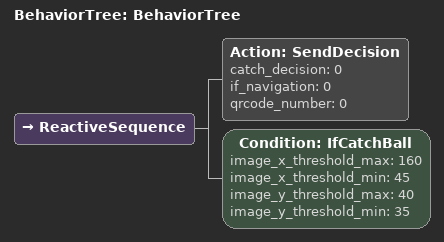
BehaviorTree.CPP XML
<?xml version="1.0"?>
<root main_tree_to_execute="BehaviorTree">
    <BehaviorTree ID="BehaviorTree">
        <ReactiveSequence>
            <Action ID="SendDecision" catch_decision="0" if_navigation="0" qrcode_number="0"/>
            <Condition ID="IfCatchBall" image_x_threshold_max="160" image_x_threshold_min="45" image_y_threshold_max="40" image_y_threshold_min="35"/>
        </ReactiveSequence>
    </BehaviorTree>
</root>
